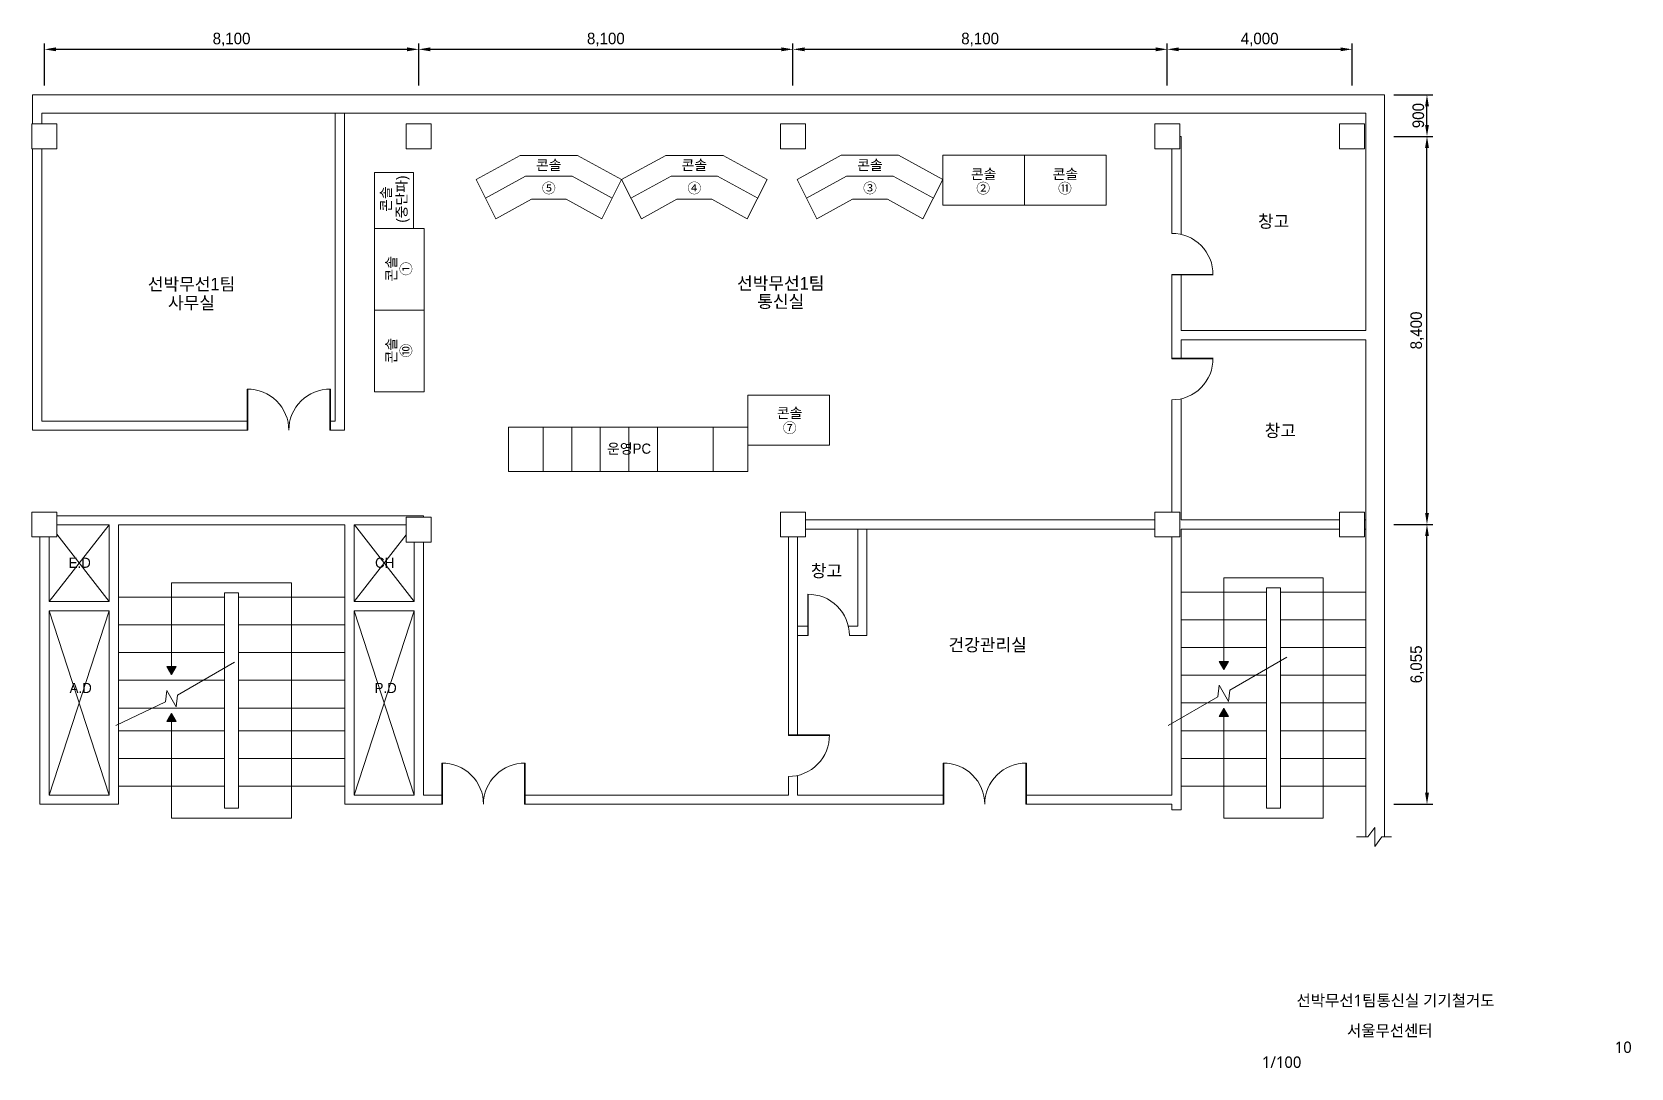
# Model space of a CAD drawing. Extents: x 1099628 to 1134235, y 401426 to 423849.
import ezdxf
from ezdxf.enums import TextEntityAlignment as Align

# ---------------------------------------------------------------- set-up
doc = ezdxf.new("R2010")
doc.units = 0
doc.header["$LTSCALE"] = 150
doc.header["$MEASUREMENT"] = 0
doc.header["$PDMODE"] = 35
doc.layers.get('0').update_dxf_attribs({"linetype": 'CONTINUOUS'})
doc.layers.get('Defpoints').update_dxf_attribs({"linetype": 'CONTINUOUS'})
doc.layers.add('arch', color=9, linetype='CONTINUOUS', lineweight=20)
doc.layers.add('RACK', color=60, linetype='CONTINUOUS', lineweight=30)
doc.styles.add('$1$STYLE1', font='malgun.ttf')
doc.styles.add('$2$STYLE1', font='malgun.ttf')
doc.styles.get("Standard").update_dxf_attribs({"font": 'SYMBOL'})
doc.styles.add('STYLE1', font='malgun.ttf')
doc.styles.add('돋움', font='')
doc.styles.get('돋움').set_extended_font_data('Dotum')
doc.dimstyles.new('ISO-100', dxfattribs={"dimscale": 100, "dimtxt": 2.5, "dimasz": 2.5, "dimexe": 1.25, "dimexo": 2, "dimtad": 1, "dimtoh": 1, "dimdec": 0, "dimlunit": 6, "dimtxsty": 'Standard', "dimcen": 2.5, "dimclrd": 1, "dimclre": 1, "dimclrt": 7, "dimadec": 0, "dimazin": 0, "dimtfac": 1, "dimtdec": 0, "dimtofl": 0, "dimtmove": 0, "dimatfit": 3, "dimfxl": 1, "dimarcsym": 0})

# ---------------------------------------------------------------- blocks, each defined once
blk = doc.blocks.new('door')
at = {"layer": 'arch', "color": 8, "lineweight": 5}
for p, q in [((1079814, 402863), (1079814, 403753)), ((1079826, 402863), (1079826, 403753))]:
    blk.add_line(p, q, dxfattribs=at)
blk.add_lwpolyline([(1079826, 402863), (1079814, 402863)], dxfattribs=at)
at = {"layer": 'arch', "color": 8, "lineweight": 5, "extrusion": (0, 0, -1)}
blk.add_ellipse((1079814, 402863), major_axis=(-629, 629), ratio=1, start_param=5.497738, end_param=7.081894, dxfattribs=at)
blk = doc.blocks.new('2')
at = {"layer": 'arch', "color": 8, "linetype": 'Continuous'}
for points in [[(1109667, 419807), (1109238, 420656), (1110193, 421179), (1110813, 421179)], [(1109238, 420656), (1110193, 421179)], [(1111960, 419807), (1112388, 420656), (1111433, 421179), (1110813, 421179)], [(1112388, 420656), (1111433, 421179)], [(1110813, 420729), (1110309, 420729), (1109441, 420254)], [(1110813, 420729), (1111318, 420729), (1112186, 420254)], [(1110813, 420229), (1110437, 420229), (1109667, 419807)], [(1110813, 420229), (1111190, 420229), (1111960, 419807)]]:
    blk.add_lwpolyline(points, dxfattribs=at)
blk = doc.blocks.new('*D3')
at = {"layer": 'arch', "color": 1, "linetype": 'Continuous', "lineweight": -2}
for p, q in [((1129098, 413189), (1129944, 413189)), ((1129819, 407384), (1129819, 412939)), ((1129098, 407134), (1129944, 407134))]:
    blk.add_line(p, q, dxfattribs=at)
at = {"layer": 'arch', "color": 1, "linetype": 'Continuous'}
for points in [[(1129778, 412939), (1129861, 412939), (1129819, 413189)], [(1129778, 407384), (1129861, 407384), (1129819, 407134)]]:
    blk.add_solid(points, dxfattribs=at)
at = {"layer": 'Defpoints', "color": 0, "linetype": 'Continuous'}
for p in [(1128898, 413189), (1129819, 413189), (1128898, 407134)]:
    blk.add_point(p, dxfattribs=at)
at = {"layer": 'arch', "color": 7, "linetype": 'Continuous', "insert": (1129608, 410162), "char_height": 250, "attachment_point": 5, "rotation": 90, "style": '돋움'}
blk.add_mtext('6,055', dxfattribs=at)
blk = doc.blocks.new('*D4')
at = {"layer": 'arch', "color": 1, "linetype": 'Continuous', "lineweight": -2}
for p, q in [((1129098, 421589), (1129944, 421589)), ((1129819, 413439), (1129819, 421339)), ((1129098, 413189), (1129944, 413189))]:
    blk.add_line(p, q, dxfattribs=at)
at = {"layer": 'arch', "color": 1, "linetype": 'Continuous'}
for points in [[(1129778, 421339), (1129861, 421339), (1129819, 421589)], [(1129778, 413439), (1129861, 413439), (1129819, 413189)]]:
    blk.add_solid(points, dxfattribs=at)
at = {"layer": 'Defpoints', "color": 0, "linetype": 'Continuous'}
for p in [(1128898, 421589), (1129819, 421589), (1128898, 413189)]:
    blk.add_point(p, dxfattribs=at)
at = {"layer": 'arch', "color": 7, "linetype": 'Continuous', "insert": (1129608, 417389), "char_height": 250, "attachment_point": 5, "rotation": 90, "style": '돋움'}
blk.add_mtext('8,400', dxfattribs=at)
blk = doc.blocks.new('*D5')
at = {"layer": 'arch', "color": 1, "linetype": 'Continuous', "lineweight": -2}
for p, q in [((1129098, 422489), (1129944, 422489)), ((1129819, 421839), (1129819, 422239)), ((1129098, 421589), (1129944, 421589))]:
    blk.add_line(p, q, dxfattribs=at)
at = {"layer": 'arch', "color": 1, "linetype": 'Continuous'}
for points in [[(1129778, 422239), (1129861, 422239), (1129819, 422489)], [(1129778, 421839), (1129861, 421839), (1129819, 421589)]]:
    blk.add_solid(points, dxfattribs=at)
at = {"layer": 'Defpoints', "color": 0, "linetype": 'Continuous'}
for p in [(1128898, 422489), (1129819, 422489), (1128898, 421589)]:
    blk.add_point(p, dxfattribs=at)
at = {"layer": 'arch', "color": 7, "linetype": 'Continuous', "insert": (1129632, 422039), "char_height": 250, "attachment_point": 5, "rotation": 90, "style": '돋움'}
blk.add_mtext('900', dxfattribs=at)
blk = doc.blocks.new('*D6')
at = {"layer": 'arch', "color": 1, "linetype": 'Continuous', "lineweight": -2}
for p, q in [((1124198, 422689), (1124198, 423598)), ((1128198, 422689), (1128198, 423598)), ((1127948, 423473), (1124448, 423473))]:
    blk.add_line(p, q, dxfattribs=at)
at = {"layer": 'arch', "color": 1, "linetype": 'Continuous'}
for points in [[(1124448, 423515), (1124448, 423432), (1124198, 423473)], [(1127948, 423515), (1127948, 423432), (1128198, 423473)]]:
    blk.add_solid(points, dxfattribs=at)
at = {"layer": 'Defpoints', "color": 0, "linetype": 'Continuous'}
for p in [(1124198, 423473), (1124198, 422489), (1128198, 422489)]:
    blk.add_point(p, dxfattribs=at)
at = {"layer": 'arch', "color": 7, "linetype": 'Continuous', "insert": (1126198, 423685), "char_height": 250, "attachment_point": 5, "style": '돋움'}
blk.add_mtext('4,000', dxfattribs=at)
blk = doc.blocks.new('*D7')
at = {"layer": 'arch', "color": 1, "linetype": 'Continuous', "lineweight": -2}
for p, q in [((1116098, 422689), (1116098, 423598)), ((1124198, 422689), (1124198, 423598)), ((1123948, 423473), (1116348, 423473))]:
    blk.add_line(p, q, dxfattribs=at)
at = {"layer": 'arch', "color": 1, "linetype": 'Continuous'}
for points in [[(1116348, 423515), (1116348, 423432), (1116098, 423473)], [(1123948, 423515), (1123948, 423432), (1124198, 423473)]]:
    blk.add_solid(points, dxfattribs=at)
at = {"layer": 'Defpoints', "color": 0, "linetype": 'Continuous'}
for p in [(1116098, 423473), (1116098, 422489), (1124198, 422489)]:
    blk.add_point(p, dxfattribs=at)
at = {"layer": 'arch', "color": 7, "linetype": 'Continuous', "insert": (1120148, 423685), "char_height": 250, "attachment_point": 5, "style": '돋움'}
blk.add_mtext('8,100', dxfattribs=at)
blk = doc.blocks.new('*D8')
at = {"layer": 'arch', "color": 1, "linetype": 'Continuous', "lineweight": -2}
for p, q in [((1107998, 422689), (1107998, 423598)), ((1116098, 422689), (1116098, 423598)), ((1115848, 423473), (1108248, 423473))]:
    blk.add_line(p, q, dxfattribs=at)
at = {"layer": 'arch', "color": 1, "linetype": 'Continuous'}
for points in [[(1108248, 423515), (1108248, 423432), (1107998, 423473)], [(1115848, 423515), (1115848, 423432), (1116098, 423473)]]:
    blk.add_solid(points, dxfattribs=at)
at = {"layer": 'Defpoints', "color": 0, "linetype": 'Continuous'}
for p in [(1107998, 423473), (1107998, 422489), (1116098, 422489)]:
    blk.add_point(p, dxfattribs=at)
at = {"layer": 'arch', "color": 7, "linetype": 'Continuous', "insert": (1112048, 423685), "char_height": 250, "attachment_point": 5, "style": '돋움'}
blk.add_mtext('8,100', dxfattribs=at)
blk = doc.blocks.new('*D9')
at = {"layer": 'arch', "color": 1, "linetype": 'Continuous', "lineweight": -2}
for p, q in [((1099898, 422689), (1099898, 423598)), ((1107998, 422689), (1107998, 423598)), ((1107748, 423473), (1100148, 423473))]:
    blk.add_line(p, q, dxfattribs=at)
at = {"layer": 'arch', "color": 1, "linetype": 'Continuous'}
for points in [[(1100148, 423515), (1100148, 423432), (1099898, 423473)], [(1107748, 423515), (1107748, 423432), (1107998, 423473)]]:
    blk.add_solid(points, dxfattribs=at)
at = {"layer": 'Defpoints', "color": 0, "linetype": 'Continuous'}
for p in [(1099898, 423473), (1099898, 422489), (1107998, 422489)]:
    blk.add_point(p, dxfattribs=at)
at = {"layer": 'arch', "color": 7, "linetype": 'Continuous', "insert": (1103948, 423685), "char_height": 250, "attachment_point": 5, "style": '돋움'}
blk.add_mtext('8,100', dxfattribs=at)

msp = doc.modelspace()

# ---------------------------------------------------------------- hatches: boundary and pattern name
at = {"layer": 'arch', "linetype": 'Continuous', "lineweight": 15}
h = msp.add_hatch(dxfattribs=at)
h.set_pattern_fill('ANSI31', color=8, scale=150, style=0)
h.set_pattern_definition([(315, (59968.035, 831719.202), (-13.25825215, -13.25825215), [])])
h.paths.add_polyline_path([(1102748.9, 410115), (1102547.9, 410115), (1102648.4, 409941)])
h = msp.add_hatch(dxfattribs=at)
h.set_pattern_fill('ANSI31', color=8, scale=150, style=0)
h.set_pattern_definition([(315, (82743.035, 831829.202), (-13.25825215, -13.25825215), [])])
h.paths.add_polyline_path([(1125523.9, 410225), (1125322.9, 410225), (1125423.4, 410051)])
h = msp.add_hatch(dxfattribs=at)
h.set_pattern_fill('ANSI31', color=8, scale=150, style=0)
h.set_pattern_definition([(45, (59968.035, -12678.87), (-13.25825215, 13.25825215), [])])
h.paths.add_polyline_path([(1102648.4, 409099.4), (1102547.9, 408925.3), (1102748.9, 408925.3)])
h = msp.add_hatch(dxfattribs=at)
h.set_pattern_fill('ANSI31', color=8, scale=150, style=0)
h.set_pattern_definition([(45, (82743.035, -12568.87), (-13.25825215, 13.25825215), [])])
h.paths.add_polyline_path([(1125423.4, 409209.4), (1125322.9, 409035.3), (1125523.9, 409035.3)])

# ---------------------------------------------------------------- linework, layer by layer
at = {"layer": 'arch', "color": 8, "linetype": 'Continuous', "lineweight": 9}
for points in [[(1099638.4, 421859.2), (1099638.4, 422489.2), (1128898.4, 422489.2), (1128898.4, 406428.1)], [(1099638.4, 421859.2), (1099638.4, 422088.2)], [(1124498.4, 418589.2), (1124498.4, 417389.2), (1128498.4, 417389.2), (1128498.4, 422089.2), (1099838.4, 422089.2)], [(1099838.4, 421859.2), (1099838.4, 422089.2)], [(1099838.4, 421859.2), (1099838.4, 422088.2)], [(1106388.4, 422089.2), (1106388.4, 415229.2), (1106088.4, 415229.2)], [(1106188.4, 422089.2), (1106188.4, 415429.2), (1106088.4, 415429.2)], [(1124498.4, 421589.2), (1124498.4, 419467.8)], [(1104285.8, 415229.2), (1099638.4, 415229.2), (1099638.4, 421319.2)], [(1104285.8, 415429.2), (1099838.4, 415429.2), (1099838.4, 421319.2)], [(1124298.4, 419490.5), (1124298.4, 421319.2)], [(1124298.4, 416777.2), (1124298.4, 418601.3)], [(1124498.4, 417189.2), (1124498.4, 416789.2)], [(1124498.4, 417189.2), (1124498.4, 416789.2)], [(1128468.4, 413289.2), (1128498.4, 413289.2), (1128498.4, 417189.2), (1124498.4, 417189.2)], [(1124298.4, 413459.2), (1124298.4, 415887.9)], [(1124498.4, 415910.7), (1124498.4, 413289.2)], [(1124498.4, 415910.7), (1124498.4, 413289.2), (1127928.4, 413289.2)], [(1100168.4, 413379.2), (1108098.4, 413379.2), (1108098.4, 413349.2)], [(1123928.4, 413289.2), (1116368.4, 413289.2)], [(1127928.4, 413289.2), (1124498.4, 413289.2)], [(1124498.4, 413289.2), (1127928.4, 413289.2)], [(1128498.4, 413289.2), (1128468.4, 413289.2)], [(1128468.4, 413289.2), (1128498.4, 413289.2)], [(1101498.4, 413179.2), (1101498.4, 407134.2), (1099798.4, 407134.2), (1099798.4, 412919.2)], [(1099998.4, 411524.2), (1101298.4, 413179.2)], [(1099998.4, 412919.2), (1099998.4, 411524.2), (1101298.4, 411524.2), (1101298.4, 413179.2), (1100168.4, 413179.2)], [(1101298.4, 411524.2), (1100168.4, 412976.7)], [(1101498.4, 413179.2), (1106398.4, 413179.2)], [(1108510.5, 407134.2), (1106398.4, 407134.2), (1106398.4, 413179.2)], [(1107728.4, 413179.2), (1106598.4, 413179.2), (1106598.4, 411524.2), (1107898.4, 411524.2), (1107898.4, 412809.2)], [(1106598.4, 411524.2), (1107728.4, 412962.8)], [(1107898.4, 411524.2), (1106610.9, 413179.2)], [(1115998.4, 412919.2), (1115998.4, 408624.5)], [(1116198.4, 412919.2), (1116198.4, 408636.6)], [(1123928.4, 413089.2), (1116368.4, 413089.2)], [(1117296.6, 410989.2), (1117498.4, 410989.2), (1117498.4, 413089.2)], [(1117698.4, 413089.2), (1117698.4, 410789.2), (1117319.4, 410789.2)], [(1121149.7, 407334.2), (1124298.4, 407334.2), (1124298.4, 412919.2)], [(1127928.4, 413089.2), (1124498.4, 413089.2)], [(1124498.4, 413089.2), (1124498.4, 407013)], [(1128498.4, 413089.2), (1128468.4, 413089.2)], [(1128498.4, 413089.2), (1128498.4, 406452.3)], [(1107898.4, 412809.2), (1107898.4, 411524.2)], [(1108098.4, 412809.2), (1108098.4, 407334.2)], [(1101498.4, 411616.7), (1103798.4, 411616.7)], [(1106398.4, 411616.7), (1104098.4, 411616.7)], [(1124498.4, 411726.7), (1126348.4, 411726.7)], [(1128498.4, 411726.7), (1126648.4, 411726.7)], [(1099998.4, 407334.2), (1101298.4, 411324.2)], [(1101298.4, 407334.2), (1099998.4, 411324.2)], [(1106598.4, 407334.2), (1107898.4, 411324.2)], [(1107898.4, 407334.2), (1106598.4, 411324.2)], [(1124498.4, 411126.7), (1126348.4, 411126.7)], [(1128498.4, 411126.7), (1126648.4, 411126.7)], [(1101498.4, 411016.7), (1103798.4, 411016.7)], [(1106398.4, 411016.7), (1104098.4, 411016.7)], [(1116198.4, 410989.2), (1116418.1, 410989.2)], [(1116430.1, 410789.2), (1116198.4, 410789.2)], [(1124498.4, 410526.7), (1126348.4, 410526.7)], [(1128498.4, 410526.7), (1126648.4, 410526.7)], [(1104013.3, 410210.2), (1102777.3, 409496.6), (1102750.7, 409245), (1102546.1, 409599.4), (1102519.5, 409347.8), (1101445, 408837.4)], [(1101498.4, 410416.7), (1103798.4, 410416.7)], [(1106398.4, 410416.7), (1104098.4, 410416.7)], [(1126788.3, 410320.2), (1125552.3, 409606.6), (1125525.7, 409355), (1125321.1, 409709.4), (1125294.5, 409457.8), (1124220, 408837.4)], [(1101498.4, 409816.7), (1103798.4, 409816.7)], [(1106398.4, 409816.7), (1104098.4, 409816.7)], [(1124498.4, 409926.7), (1126348.4, 409926.7)], [(1128498.4, 409926.7), (1126648.4, 409926.7)], [(1101498.4, 409216.7), (1103798.4, 409216.7)], [(1106398.4, 409216.7), (1104098.4, 409216.7)], [(1124498.4, 409326.7), (1126348.4, 409326.7)], [(1128498.4, 409326.7), (1126648.4, 409326.7)], [(1101498.4, 408726.7), (1103798.4, 408726.7)], [(1106398.4, 408726.7), (1104098.4, 408726.7)], [(1124498.4, 408726.7), (1126348.4, 408726.7)], [(1128498.4, 408726.7), (1126648.4, 408726.7)], [(1101498.4, 408126.7), (1103798.4, 408126.7)], [(1106398.4, 408126.7), (1104098.4, 408126.7)], [(1124498.4, 408126.7), (1126348.4, 408126.7)], [(1128498.4, 408126.7), (1126648.4, 408126.7)], [(1115998.4, 407735.3), (1115998.4, 407334.2), (1110301.1, 407334.2)], [(1116198.4, 407758), (1116198.4, 407334.2), (1119347.1, 407334.2)], [(1101498.4, 407526.7), (1103798.4, 407526.7)], [(1106398.4, 407526.7), (1104098.4, 407526.7)], [(1108098.4, 407334.2), (1108498.4, 407334.2)], [(1124498.4, 407526.7), (1126348.4, 407526.7)], [(1128498.4, 407526.7), (1126648.4, 407526.7)], [(1119359.2, 407134.2), (1110289, 407134.2)], [(1124298.4, 407013), (1124298.4, 407134.2), (1121137.7, 407134.2)], [(1124298.4, 407013), (1124498.4, 407013)], [(1129052.8, 406428.1), (1128840.1, 406428.1), (1128691.2, 406223.5), (1128691.2, 406632.7), (1128542.4, 406428.1), (1128293.2, 406428.1)]]:
    msp.add_lwpolyline(points, dxfattribs=at)
at = {"layer": 'arch', "color": 8, "linetype": 'Continuous', "lineweight": 18}
for points in [[(1099628.4, 421859.2), (1100168.4, 421859.2), (1100168.4, 421319.2), (1099628.4, 421319.2)], [(1107728.4, 421859.2), (1108268.4, 421859.2), (1108268.4, 421319.2), (1107728.4, 421319.2)], [(1116368.4, 421859.2), (1115828.4, 421859.2), (1115828.4, 421319.2), (1116368.4, 421319.2)], [(1124468.4, 421859.2), (1123928.4, 421859.2), (1123928.4, 421319.2), (1124468.4, 421319.2)], [(1128468.4, 421859.2), (1127928.4, 421859.2), (1127928.4, 421319.2), (1128468.4, 421319.2)], [(1099628.4, 413459.2), (1100168.4, 413459.2), (1100168.4, 412919.2), (1099628.4, 412919.2)], [(1107728.4, 413349.2), (1108268.4, 413349.2), (1108268.4, 412809.2), (1107728.4, 412809.2)], [(1115828.4, 413459.2), (1116368.4, 413459.2), (1116368.4, 412919.2), (1115828.4, 412919.2)], [(1123928.4, 413459.2), (1124468.4, 413459.2), (1124468.4, 412919.2), (1123928.4, 412919.2)], [(1127928.4, 413459.2), (1128468.4, 413459.2), (1128468.4, 412919.2), (1127928.4, 412919.2)]]:
    msp.add_lwpolyline(points, close=True, dxfattribs=at)
at = {"layer": 'arch', "color": 8, "linetype": 'Continuous', "lineweight": 15}
for points in [[(1124498.4, 421589.2), (1124468.4, 421589.2)], [(1102648.4, 410115), (1102648.4, 411923.8), (1105248.4, 411923.8), (1105248.4, 406835.9)], [(1125423.4, 410225), (1125423.4, 412033.8), (1127573.4, 412033.8), (1127573.4, 406835.9)], [(1102648.4, 408925.3), (1102648.4, 408778.1)], [(1102648.4, 408925.3), (1102648.4, 406835.9)], [(1125423.4, 409035.3), (1125423.4, 408778.1)], [(1125423.4, 409035.3), (1125423.4, 406835.9)], [(1102648.4, 406835.9), (1105248.4, 406835.9)], [(1125423.4, 406835.9), (1127573.4, 406835.9)]]:
    msp.add_lwpolyline(points, dxfattribs=at)
at = {"layer": 'arch', "color": 8, "linetype": 'Continuous', "lineweight": 13}
msp.add_lwpolyline([(1128498.4, 417189.2), (1128498.4, 406428.1)], dxfattribs=at)
at = {"layer": 'arch', "color": 8, "linetype": 'Continuous'}
msp.add_lwpolyline([(1100168.4, 413179.2), (1101298.4, 413179.2)], dxfattribs=at)
at = {"layer": 'arch', "color": 8, "linetype": 'Continuous', "lineweight": 9}
for points in [[(1126648.4, 407052.9), (1126348.4, 407052.9), (1126348.4, 411816.8), (1126648.4, 411816.8)], [(1104098.4, 407052.9), (1103798.4, 407052.9), (1103798.4, 411706.8), (1104098.4, 411706.8)], [(1101298.4, 411324.2), (1099998.4, 411324.2), (1099998.4, 407334.2), (1101298.4, 407334.2)], [(1107898.4, 411324.2), (1106598.4, 411324.2), (1106598.4, 407334.2), (1107898.4, 407334.2)]]:
    msp.add_lwpolyline(points, close=True, dxfattribs=at)
at = {"layer": 'arch', "color": 8, "linetype": 'Continuous', "lineweight": 15}
for points in [[(1102648.4, 409941), (1102547.9, 410115), (1102748.9, 410115)], [(1125423.4, 410051), (1125322.9, 410225), (1125523.9, 410225)], [(1102648.4, 409099.4), (1102547.9, 408925.3), (1102748.9, 408925.3)], [(1125423.4, 409209.4), (1125322.9, 409035.3), (1125523.9, 409035.3)]]:
    msp.add_lwpolyline(points, close=True, dxfattribs=at)
at = {"layer": 'RACK', "color": 8, "linetype": 'Continuous', "lineweight": 18}
for points in [[(1121109, 420099.2), (1119339, 420099.2), (1119339, 421179.2), (1121109, 421179.2)], [(1122879, 420099.2), (1121109, 420099.2), (1121109, 421179.2), (1122879, 421179.2)], [(1107888.4, 419599.2), (1107038.4, 419599.2), (1107038.4, 420807.1), (1107888.4, 420807.1)], [(1108118.4, 417829.2), (1107038.4, 417829.2), (1107038.4, 419599.2), (1108118.4, 419599.2)], [(1108118.4, 416059.2), (1107038.4, 416059.2), (1107038.4, 417829.2), (1108118.4, 417829.2)], [(1116888.4, 414909.2), (1115118.4, 414909.2), (1115118.4, 415989.2), (1116888.4, 415989.2)], [(1110688.4, 414339.2), (1109938.4, 414339.2), (1109938.4, 415299.2), (1110688.4, 415299.2)], [(1111308.4, 414339.2), (1110688.4, 414339.2), (1110688.4, 415299.2), (1111308.4, 415299.2)], [(1111928.4, 414339.2), (1111308.4, 414339.2), (1111308.4, 415299.2), (1111928.4, 415299.2)], [(1112548.4, 414339.2), (1111928.4, 414339.2), (1111928.4, 415299.2), (1112548.4, 415299.2)], [(1113168.4, 414339.2), (1112548.4, 414339.2), (1112548.4, 415299.2), (1113168.4, 415299.2)], [(1114368.4, 414339.2), (1113168.4, 414339.2), (1113168.4, 415299.2), (1114368.4, 415299.2)], [(1115118.4, 414339.2), (1114368.4, 414339.2), (1114368.4, 415299.2), (1115118.4, 415299.2)]]:
    msp.add_lwpolyline(points, close=True, dxfattribs=at)

# ---------------------------------------------------------------- block references
at = {"layer": 'arch', "color": 8, "linetype": 'Continuous'}
msp.add_blockref('2', (0, 0), dxfattribs=at)
at = {"layer": 'arch', "color": 8, "linetype": 'Continuous', "xscale": -1}
for p in [(2224776.8, 0), (2228577.3, 0.9)]:
    msp.add_blockref('2', p, dxfattribs=at)
at = {"layer": 'arch', "color": 8, "linetype": 'Continuous', "lineweight": 5, "rotation": 270}
msp.add_blockref('door', (721435.3, 1498415.4), dxfattribs=at)
at = {"layer": 'arch', "color": 8, "linetype": 'Continuous', "lineweight": 5, "xscale": -1, "rotation": 270}
for p in [(721435.3, -663036.9), (713135.3, -671189.6)]:
    msp.add_blockref('door', p, dxfattribs=at)
at = {"layer": 'arch', "color": 8, "linetype": 'Continuous', "lineweight": 5, "xscale": -1}
for p in [(2184111.9, 12366.1), (2196244.2, 7926.1), (2188324.6, 4271.1), (2199173.3, 4271.1)]:
    msp.add_blockref('door', p, dxfattribs=at)
at = {"layer": 'arch', "color": 8, "linetype": 'Continuous', "lineweight": 5}
for p in [(26262.3, 12366.1), (30474.9, 4271.1), (41323.6, 4271.1)]:
    msp.add_blockref('door', p, dxfattribs=at)

# ---------------------------------------------------------------- texts
at = {"color": 7, "lineweight": 30, "style": '돋움'}
for s, height, p in [('콘솔', 220, (1110813.4, 420969.4)), ('콘솔', 220, (1113963.4, 420969.4)), ('콘솔', 220, (1117763.9, 420970.3)), ('콘솔', 220, (1120224, 420773)), ('콘솔', 220, (1121994, 420773)), ('⑤', 220, (1110813.4, 420469.5)), ('④', 220, (1113963.4, 420469.5)), ('③', 220, (1117763.9, 420470.4)), ('②', 220, (1120213.7, 420465.4)), ('⑪', 220, (1121983.7, 420465.4)), ('창고', 270, (1126500.6, 419749.7)), ('선박무선1팀', 270, (1103079.9, 418392.6)), ('선박무선1팀', 270, (1115832.9, 418409.9)), ('사무실', 270, (1103079.9, 417987)), ('통신실', 270, (1115832.9, 418016.9)), ('콘솔', 220, (1116024.9, 415603.4)), ('⑦', 220, (1116027.6, 415281.3)), ('창고', 270, (1126645.1, 415220.3)), ('운영PC', 220, (1112550.7, 414831)), ('E.D', 220, (1100661.2, 412361.3)), ('CH', 220, (1107261.2, 412361.3)), ('창고', 270, (1116822.9, 412186.8)), ('건강관리실', 270, (1120310.2, 410584.2)), ('A.D', 220, (1100682.6, 409652.2)), ('P.D', 220, (1107282.6, 409652.2))]:
    msp.add_text(s, height=height, dxfattribs=at).set_placement(p, align=Align.MIDDLE_CENTER)
for s, p in [('콘솔', (1107287.2, 420231.6)), ('(중단파)', (1107627.7, 420231.6)), ('콘솔', (1107404.1, 418723.2)), ('①', (1107724.7, 418723.2)), ('콘솔', (1107404.1, 416953.2)), ('⑩', (1107724.7, 416953.2))]:
    msp.add_text(s, height=220, rotation=90, dxfattribs=at).set_placement(p, align=Align.MIDDLE_CENTER)
at = {"color": 7, "style": '$2$STYLE1'}
for s, height, p in [('선박무선1팀통신실 기기철거도', 246.425, (1129138.5, 402887.1, 69.4)), ('서울무선센터', 246.43, (1129014.8, 402235, 69.4))]:
    msp.add_text(s, height=height, dxfattribs=at).set_placement(p, align=Align.MIDDLE_CENTER)
at = {"linetype": 'Continuous', "style": 'STYLE1'}
msp.add_text('10', height=246.43, dxfattribs=at).set_placement((1134066.9, 401875.6), align=Align.MIDDLE_CENTER)
at = {"color": 7, "lineweight": 0, "style": '$1$STYLE1'}
msp.add_text('1/100', height=246.43, dxfattribs=at).set_placement((1126673.3, 401552.3, 69.4), align=Align.MIDDLE_CENTER)

# ---------------------------------------------------------------- dimensions: what is measured, and where the dimension line sits
at = {"layer": 'arch', "color": 2, "linetype": 'Continuous'}
for base, p1, p2, picture, middle in [((1099898.4, 423473.2), (1107998.4, 422489.2), (1099898.4, 422489.2), '*D9', (1103948.4, 423684.9)), ((1107998.4, 423473.2), (1116098.4, 422489.2), (1107998.4, 422489.2), '*D8', (1112048.4, 423684.9)), ((1116098.4, 423473.2), (1124198.4, 422489.2), (1116098.4, 422489.2), '*D7', (1120148.4, 423684.9))]:
    dim = msp.add_linear_dim(base=base, p1=p1, p2=p2, dimstyle='ISO-100', override={"dimtxsty": '돋움', "dimfxl": 2, "dimtfillclr": 7}, dxfattribs=at)
    dim.commit()
    dim.dimension.update_dxf_attribs({"geometry": picture, "text_midpoint": middle})
for p1, p2, distance, picture, middle in [((1128198.4, 422489.2), (1124198.4, 422489.2), -983.9, '*D6', (1126198.4, 423684.9)), ((1128898.4, 421589.2), (1128898.4, 422489.2), -920.8, '*D5', (1129631.6, 422039.2)), ((1128898.4, 413189.2), (1128898.4, 421589.2), -920.8, '*D4', (1129607.5, 417389.2)), ((1128898.4, 407134.2), (1128898.4, 413189.2), -920.8, '*D3', (1129607.5, 410161.7))]:
    dim = msp.add_aligned_dim(p1=p1, p2=p2, distance=distance, dimstyle='ISO-100', override={"dimtxsty": '돋움', "dimfxl": 2, "dimtfillclr": 7}, dxfattribs=at)
    dim.commit()
    dim.dimension.update_dxf_attribs({"geometry": picture, "text_midpoint": middle})

doc.saveas('drawing.dxf')
